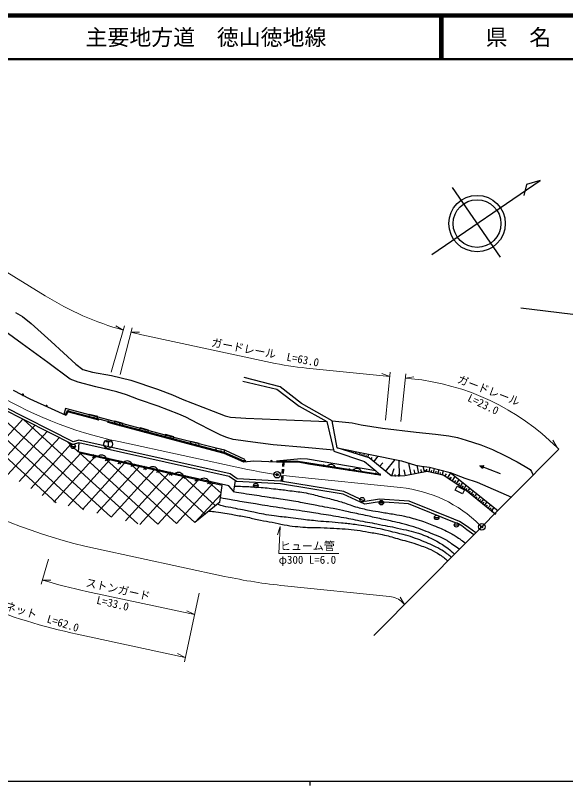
# Model space of a CAD drawing. Units: millimetres, scale not verified. Extents: x 40000 to 680000, y 20000 to 380000.
# Drawn here: x 200697 to 326402, y 204000 to 380000 of the extents above; entities that cross this region are included whole.
import ezdxf
from ezdxf.enums import TextEntityAlignment as Align

# ---------------------------------------------------------------- set-up
doc = ezdxf.new("R2010")
doc.units = ezdxf.units.MM
doc.header["$LTSCALE"] = 1000
doc.header["$PDMODE"] = 32
doc.header["$PDSIZE"] = 500
for name, color, linetype, lineweight in [('M-BGD', 7, 'Continuous', 25), ('M-BGD-EXST', 7, 'Continuous', 25), ('M-BMK', 2, 'Continuous', 13), ('M-BMK-OTRS', 5, 'Continuous', 25), ('M-BMK-SRVR', 3, 'Continuous', 25), ('M-STR-HTXT', 7, 'Continuous', 13), ('M-STR-STRC', 7, 'Continuous', 25), ('M-TTL', 2, 'Continuous', 140), ('M-TTL-BAND', 7, 'Continuous', 25), ('M-TTL-LINE', 7, 'Continuous', 50)]:
    doc.layers.add(name, color=color, linetype=linetype, lineweight=lineweight)
doc.layers.add('M-OTRS', color=6, linetype='Continuous')
doc.layers.add('M-TTL-TXT', color=7, linetype='Continuous')
doc.styles.add('ＭＳ ゴシック', font='')
doc.styles.get('ＭＳ ゴシック').set_extended_font_data('MS Gothic')

msp = doc.modelspace()

# ---------------------------------------------------------------- linework, layer by layer
at = {"layer": 'M-BGD'}
for p, q in [((222480, 265401), (192354, 292882)), ((216261, 267014), (189235, 291666)), ((210042, 268626), (187787, 288926)), ((217580, 288822), (217453, 288339)), ((219515, 288314), (217580, 288822)), ((202371, 287733), (193789, 278324)), ((228700, 263789), (202550, 287642)), ((219388, 287830), (219515, 288314)), ((223385, 287296), (223256, 286813)), ((225317, 286781), (223385, 287296)), ((205146, 286324), (196387, 276722)), ((225188, 286297), (225317, 286781)), ((229182, 285750), (229053, 285267)), ((231115, 285234), (229182, 285750)), ((230986, 284751), (231115, 285234)), ((207922, 284915), (198986, 275119)), ((210697, 283506), (201585, 273516)), ((234980, 284204), (234851, 283720)), ((236912, 283688), (234980, 284204)), ((236783, 283205), (236912, 283688)), ((213473, 282097), (204184, 271914)), ((215072, 280280), (212587, 282547)), ((215224, 282312), (215069, 280239)), ((240778, 282664), (240650, 282180)), ((242711, 282152), (240778, 282664)), ((242583, 281669), (242711, 282152)), ((215552, 279925), (206782, 270311)), ((213391, 281506), (214391, 281506)), ((233242, 263706), (215262, 280107)), ((247964, 272614), (215513, 279934)), ((246578, 281129), (246450, 280646)), ((248511, 280617), (246578, 281129)), ((248384, 280134), (248511, 280617)), ((275044, 280908), (275065, 280977)), ((275521, 280758), (275564, 280896)), ((275998, 280608), (276035, 280728)), ((276475, 280458), (276550, 280697)), ((276952, 280308), (277005, 280479)), ((277429, 280158), (277536, 280499)), ((277906, 280008), (277975, 280230)), ((278382, 279858), (278522, 280301)), ((278859, 279708), (278945, 279981)), ((279336, 279558), (279508, 280103)), ((280290, 279258), (280494, 279905)), ((218920, 279166), (209447, 268780)), ((222287, 278406), (212730, 267929)), ((218276, 278948), (219122, 279483)), ((218966, 278793), (218432, 279638)), ((221203, 278288), (222048, 278822)), ((237480, 263901), (221345, 278619)), ((221893, 278133), (221358, 278978)), ((224129, 277628), (224975, 278162)), ((224819, 277472), (224285, 278318)), ((261760, 276918), (261846, 278120)), ((262059, 276892), (262146, 278116)), ((279813, 279408), (279915, 279732)), ((280767, 279108), (280885, 279483)), ((281244, 278958), (281480, 279707)), ((281929, 278530), (282217, 278999)), ((282564, 278011), (283602, 279281)), ((285266, 275800), (287477, 278502)), ((288467, 274747), (288392, 278319)), ((225655, 277646), (216014, 267078)), ((229022, 276887), (219298, 266226)), ((227056, 276968), (227901, 277502)), ((227745, 276812), (227211, 277658)), ((241718, 264095), (227259, 277284)), ((229982, 276308), (230827, 276842)), ((230672, 276152), (230138, 276997)), ((233598, 275492), (233064, 276337)), ((261645, 275322), (261717, 276320)), ((283915, 276905), (284637, 277788)), ((286682, 274755), (287272, 276448)), ((291121, 275071), (290589, 277702)), ((292869, 275425), (292515, 277172)), ((294150, 275684), (293891, 276965)), ((295198, 275702), (295451, 276745)), ((296225, 275452), (296474, 276479)), ((306845, 277048), (307680, 277128)), ((311510, 275247), (306845, 277048)), ((307410, 276428), (306845, 277048)), ((307680, 277128), (307410, 276428)), ((232390, 276127), (222582, 265375)), ((235758, 275367), (225866, 264523)), ((239125, 274607), (229150, 263672)), ((232909, 275647), (233754, 276182)), ((244069, 266011), (233174, 275950)), ((235835, 274987), (236680, 275521)), ((236525, 274832), (235991, 275677)), ((238761, 274327), (239607, 274861)), ((239451, 274171), (238917, 275017)), ((246420, 267927), (239088, 274616)), ((261516, 273522), (261602, 274724)), ((261814, 273474), (261901, 274698)), ((261944, 275296), (262016, 276294)), ((289806, 274805), (289539, 276120)), ((291995, 275248), (291818, 276122)), ((293509, 275554), (293380, 276195)), ((294676, 275790), (294690, 276319)), ((295711, 275577), (295836, 276091)), ((296730, 275330), (296853, 275835)), ((297236, 275207), (297482, 276218)), ((297734, 275086), (297855, 275584)), ((298231, 274965), (298473, 275960)), ((298845, 274651), (299226, 275235)), ((299430, 274270), (300192, 275439)), ((300496, 273574), (301191, 274641)), ((242493, 273848), (233242, 263706)), ((245860, 273088), (237480, 263901)), ((241688, 273667), (242533, 274201)), ((242378, 273511), (241844, 274357)), ((244614, 273007), (245460, 273541)), ((245304, 272851), (244770, 273696)), ((247705, 270816), (245002, 273282)), ((250903, 273697), (250501, 271253)), ((299963, 273922), (300310, 274455)), ((300983, 273258), (301300, 273744)), ((301469, 272941), (302103, 273913)), ((301913, 272651), (302202, 273095)), ((302356, 272362), (302935, 273250)), ((247406, 268731), (247964, 272614)), ((255132, 272568), (256132, 272568)), ((302775, 272089), (303038, 272493)), ((303194, 271816), (303720, 272623)), ((303597, 271521), (303896, 271887)), ((303984, 271205), (304581, 271935)), ((304371, 270888), (304673, 271258)), ((304758, 270571), (305363, 271311)), ((247679, 270630), (241718, 264095)), ((305145, 270255), (305451, 270629)), ((305532, 269938), (306145, 270687)), ((305919, 269622), (306229, 270001)), ((306306, 269305), (306926, 270064)), ((306693, 268989), (307007, 269372)), ((307080, 268672), (307708, 269440)), ((247406, 268731), (241718, 264095)), ((283803, 268653), (284803, 268653)), ((307468, 268354), (307786, 268743)), ((307857, 268036), (308493, 268813)), ((308250, 267714), (308572, 268108)), ((308644, 267393), (309287, 268179)), ((309440, 266741), (310091, 267537)), ((309042, 267067), (309368, 267465)), ((296443, 265273), (297443, 265273)), ((300945, 263556), (301945, 263556))]:
    msp.add_line(p, q, dxfattribs=at)
for points in [[(200689, 312147), (202295, 311212), (204287, 309566), (208900, 305481), (214469, 300278), (216094, 299059), (218310, 298490), (222679, 297717), (227069, 296640), (233135, 294577), (236611, 293328), (238775, 292322), (245908, 289547), (248591, 288481), (249811, 288206), (253316, 287993), (260785, 287688), (271855, 287210)], [(273430, 280613), (266792, 281286), (259590, 281903), (253828, 282658), (252223, 282861), (250475, 283125), (248971, 283511), (247670, 284080), (245658, 285076), (242407, 286763), (239622, 288226), (238058, 288897), (233302, 290685), (228851, 292230), (226087, 293266), (223892, 293957), (219062, 295085), (215007, 296213), (213239, 296884), (208118, 300694), (202234, 304962), (198271, 307858)], [(252650, 296386), (260454, 294587), (265514, 290716), (271855, 287210), (273471, 280442), (280480, 278076), (283016, 275957)], [(287502, 274726), (286536, 274761), (281506, 278876), (274235, 281162), (273092, 287336), (266063, 291295), (261165, 295095), (252985, 297270)], [(305874, 261740), (304221, 262948), (303005, 263822), (302175, 264327), (300885, 264846), (290679, 268972), (283880, 269458), (280590, 268927), (275730, 271206), (261292, 273559), (251383, 274092), (249782, 275227), (215207, 282930), (213888, 282559), (198002, 290623)], [(305446, 261310), (303869, 262462), (302674, 263322), (301905, 263788), (300660, 264289), (290542, 268380), (283907, 268855), (280503, 268305), (275551, 270628), (261228, 272961), (251178, 273503), (249533, 274667), (215224, 282312), (213825, 281918), (197611, 290149)], [(252961, 278124), (253126, 278482), (248682, 280568), (237501, 283425), (223046, 287258), (212113, 290173), (211724, 288838)], [(252961, 278124), (248467, 280112), (237546, 283002), (222980, 286887), (212502, 289640), (212102, 288663)], [(273092, 287336), (277651, 286926), (279663, 286408), (284601, 285676), (292253, 284761), (296673, 284335), (299722, 283938), (301703, 283511), (303685, 282932), (307068, 281865), (309690, 280768), (312525, 279396), (315330, 277994), (317159, 276896), (318287, 276256), (318622, 275738), (319022, 274972)], [(250501, 271253), (249460, 272481), (215069, 280239)], [(274235, 281162), (288917, 278213), (292105, 277237), (293507, 277014), (295276, 276790), (300052, 275551), (310952, 266851)], [(283989, 275121), (283016, 275957), (267469, 278556), (265883, 278678), (260351, 278138)], [(283989, 275121), (267711, 277682), (265290, 278077), (260351, 278138)], [(300052, 275551), (303349, 274225), (306184, 273356), (314029, 269947)]]:
    msp.add_lwpolyline(points, dxfattribs=at)
msp.add_lwpolyline([(302861, 270709), (301195, 271542), (301617, 272387), (303284, 271554)], close=True, dxfattribs=at)
for centre in [(213891, 281506), (255632, 272568), (279921, 269339), (284303, 268653), (296943, 265273), (301445, 263556)]:
    msp.add_circle(centre, 500, dxfattribs=at)
for centre, start, end in [((220394, 278269), 24.15706, 130.41726), ((226247, 276949), 24.15706, 130.41726), ((232100, 275629), 24.15706, 130.41726), ((272770, 276127), 27.93033, 134.19054), ((278697, 275195), 27.93033, 134.19054), ((237952, 274308), 24.15706, 130.41726), ((243805, 272988), 24.15706, 130.41726)]:
    msp.add_arc(centre, 1250, start, end, dxfattribs=at)
for points, knots in [([(302125, 257968), (301433, 258500), (301238, 258642), (300654, 259052), (299813, 259643), (299353, 260004), (298439, 260475), (297553, 260931), (297003, 261070), (296082, 261450), (295272, 261784), (294828, 261993), (294009, 262304), (293112, 262643), (292607, 262829), (291692, 263117), (290850, 263381), (290370, 263499), (289517, 263726), (288663, 263954), (288183, 264074), (287322, 264275), (286017, 264580), (285279, 264720), (283969, 265007), (282675, 265291), (281952, 265460), (280656, 265738), (279142, 266063), (278290, 266230), (276775, 266551), (275710, 266777), (275118, 266927), (274051, 267141), (272007, 267550), (270855, 267744), (268808, 268136), (267458, 268395), (266708, 268576), (265353, 268807), (263762, 269079), (262864, 269191), (261268, 269437), (259879, 269651), (259101, 269775), (257711, 269986), (255807, 270275), (254735, 270408), (252834, 270717), (251916, 270867), (251623, 270914), (250485, 271110)], [0, 0, 0, 0, 1, 1, 1, 2, 2, 2, 3, 3, 3, 4, 4, 4, 5, 5, 5, 6, 6, 6, 7, 7, 7, 8, 8, 8, 9, 9, 9, 10, 10, 10, 11, 11, 11, 12, 12, 12, 13, 13, 13, 14, 14, 14, 15, 15, 15, 16, 16, 16, 17, 17, 17, 17]), ([(250695, 272432), (251606, 272406), (251839, 272397), (252572, 272369), (254026, 272313), (254841, 272299), (256291, 272186), (257819, 272066), (258671, 271959), (260193, 271790), (261457, 271649), (262164, 271557), (263425, 271393), (264879, 271204), (265703, 271149), (267144, 270875), (268469, 270623), (269188, 270375), (270497, 270052), (271748, 269744), (272458, 269608), (273698, 269259), (274873, 268929), (275525, 268722), (276686, 268345), (277370, 268122), (277732, 267934), (278423, 267735), (279661, 267379), (280362, 267197), (281624, 266942), (282666, 266732), (283259, 266662), (284307, 266485), (285450, 266293), (286091, 266194), (287233, 265997), (288163, 265837), (288691, 265779), (289611, 265571), (291133, 265227), (291966, 264950), (293452, 264473), (294722, 264066), (295418, 263788), (296653, 263284), (298025, 262725), (298802, 262416), (300098, 261699), (300951, 261228), (301396, 260906), (302201, 260358), (302735, 259994), (302911, 259872), (303553, 259405)], [0, 0, 0, 0, 1, 1, 1, 2, 2, 2, 3, 3, 3, 4, 4, 4, 5, 5, 5, 6, 6, 6, 7, 7, 7, 8, 8, 8, 9, 9, 9, 10, 10, 10, 11, 11, 11, 12, 12, 12, 13, 13, 13, 14, 14, 14, 15, 15, 15, 16, 16, 16, 17, 17, 17, 18, 18, 18, 18]), ([(247566, 269845), (249403, 269474), (249884, 269378), (251376, 269111), (253015, 268818), (253939, 268690), (255583, 268425), (257725, 268081), (258924, 267878), (261070, 267557), (263086, 267255), (264222, 267132), (266237, 266825), (267883, 266575), (268801, 266409), (270444, 266139), (272284, 265837), (273318, 265688), (275154, 265362), (276837, 265063), (277774, 264864), (279452, 264539), (281185, 264203), (282156, 264013), (283888, 263670), (285764, 263298), (286826, 263143), (288689, 262710), (290563, 262274), (291638, 262090), (293445, 261429), (294864, 260911), (295646, 260565), (296966, 259829), (298017, 259242), (298624, 258925), (299572, 258183), (300177, 257709), (300396, 257525), (301056, 256892)], [0, 0, 0, 0, 1, 1, 1, 2, 2, 2, 3, 3, 3, 4, 4, 4, 5, 5, 5, 6, 6, 6, 7, 7, 7, 8, 8, 8, 9, 9, 9, 10, 10, 10, 11, 11, 11, 12, 12, 12, 13, 13, 13, 13]), ([(300327, 256158), (299853, 256564), (299711, 256676), (299298, 256984), (298690, 257436), (298324, 257654), (297672, 258040), (297009, 258433), (296622, 258628), (295924, 258955), (295208, 259290), (294786, 259429), (294054, 259727), (293302, 260033), (292890, 260230), (292124, 260499), (291221, 260817), (290709, 260978), (289787, 261231), (289109, 261417), (288720, 261485), (288039, 261658), (287195, 261872), (286731, 262023), (285884, 262227), (284898, 262465), (284339, 262572), (283344, 262776), (282449, 262959), (281948, 263067), (281048, 263223), (279996, 263405), (279403, 263488), (278345, 263629), (277109, 263794), (276415, 263870), (275174, 263995), (274064, 264106), (273441, 264146), (272329, 264239), (271353, 264320), (270805, 264351), (269829, 264442), (268318, 264583), (267475, 264689), (265968, 264869), (265014, 264983), (264483, 265076), (263529, 265194), (262086, 265373), (261269, 265411), (259830, 265621), (257987, 265890), (256964, 266100), (255136, 266454), (253957, 266682), (253304, 266846), (252128, 267084), (251272, 267258), (250788, 267335), (249933, 267511), (249024, 267698), (248493, 267735), (247616, 268039), (247331, 268138), (247225, 268170), (246892, 268312)], [0, 0, 0, 0, 1, 1, 1, 2, 2, 2, 3, 3, 3, 4, 4, 4, 5, 5, 5, 6, 6, 6, 7, 7, 7, 8, 8, 8, 9, 9, 9, 10, 10, 10, 11, 11, 11, 12, 12, 12, 13, 13, 13, 14, 14, 14, 15, 15, 15, 16, 16, 16, 17, 17, 17, 18, 18, 18, 19, 19, 19, 20, 20, 20, 21, 21, 21, 22, 22, 22, 22]), ([(244919, 266704), (245670, 266664), (245883, 266637), (246498, 266576), (248132, 266413), (249026, 266165), (250644, 265885), (251861, 265674), (252544, 265562), (253754, 265316), (254916, 265080), (255558, 264901), (256721, 264666), (257742, 264459), (258321, 264381), (259342, 264178), (260425, 263963), (261019, 263779), (262106, 263589), (263085, 263417), (263639, 263356), (264626, 263243), (265538, 263139), (266048, 263069), (266964, 263020), (268303, 262947), (269057, 263001), (270398, 262959), (271590, 262921), (272256, 262882), (273447, 262816), (274455, 262761), (275021, 262735), (276028, 262654), (277117, 262565), (277729, 262515), (278812, 262369), (279826, 262233), (280385, 262098), (281393, 261922), (282616, 261709), (283313, 261649), (284523, 261373), (285893, 261061), (286645, 260818), (287998, 260438), (289686, 259965), (290647, 259743), (292307, 259178), (293603, 258738), (294348, 258520), (295579, 257918), (296428, 257503), (296902, 257259), (297692, 256740), (298119, 256459), (298355, 256293), (298749, 255967), (299046, 255722), (299147, 255633), (299486, 255312)], [0, 0, 0, 0, 1, 1, 1, 2, 2, 2, 3, 3, 3, 4, 4, 4, 5, 5, 5, 6, 6, 6, 7, 7, 7, 8, 8, 8, 9, 9, 9, 10, 10, 10, 11, 11, 11, 12, 12, 12, 13, 13, 13, 14, 14, 14, 15, 15, 15, 16, 16, 16, 17, 17, 17, 18, 18, 18, 19, 19, 19, 20, 20, 20, 20])]:
    msp.add_open_spline(points, degree=3, knots=knots, dxfattribs=at)
at = {"layer": 'M-BGD-EXST'}
for p, q in [((221348, 282640), (222448, 282640)), ((221898, 282640), (221898, 281390))]:
    msp.add_line(p, q, dxfattribs=at)
msp.add_circle((221898, 282040), 1000, dxfattribs=at)
at = {"layer": 'M-BMK'}
for p, q in [((224293, 282597), (253749, 276259)), ((264714, 274530), (288701, 272102)), ((306826, 263534), (307244, 263119))]:
    msp.add_line(p, q, dxfattribs=at)
for centre, radius, start, end in [((244276, 375471), 95000, 238.3086, 257.85714), ((274784, 374021), 100000, 257.85714, 264.22051), ((285680, 242254), 30000, 45.18058, 84.22057)]:
    msp.add_arc(centre, radius, start, end, dxfattribs=at)
at = {"layer": 'M-BMK-OTRS'}
for p, q in [((316205, 313203), (385649, 304399)), ((324866, 280853), (282573, 238293))]:
    msp.add_line(p, q, dxfattribs=at)
at = {"layer": 'M-BMK-SRVR'}
msp.add_line((300519, 340673), (311416, 324758), dxfattribs=at)
msp.add_lwpolyline([(295824, 325345), (320578, 342294), (317440, 341346), (316856, 338883)], dxfattribs=at)
for centre, radius in [((306166, 332426), 6451), ((306166, 332426), 5458), ((260505, 275046), 750), ((307244, 263119), 750)]:
    msp.add_circle(centre, radius, dxfattribs=at)
for p in [(260505, 275046), (307244, 263119)]:
    msp.add_point(p, dxfattribs=at)
at = {"layer": 'M-OTRS'}
msp.add_point((307244, 263119), dxfattribs=at)
at = {"layer": 'M-STR-HTXT'}
for p, q in [((182200, 331530), (207502, 315909)), ((222610, 298461), (225589, 309050)), ((225319, 308087), (223625, 309083)), ((224646, 297917), (227346, 308580)), ((227100, 307611), (229065, 307630)), ((229552, 307037), (259007, 300699)), ((267231, 299403), (286241, 297479)), ((286241, 297479), (284401, 298167)), ((285234, 287529), (286342, 298473)), ((288761, 287172), (289869, 298116)), ((289768, 297122), (291709, 297428)), ((289768, 297122), (291219, 296975)), ((324448, 281268), (323453, 282962)), ((324448, 281268), (324866, 280853)), ((261172, 263199), (260575, 261328)), ((219034, 258156), (248490, 251818)), ((208288, 255764), (206561, 250018)), ((206849, 250975), (208812, 250907)), ((216931, 248380), (241607, 243070)), ((262196, 249657), (286184, 247229)), ((242659, 247958), (239293, 232316)), ((289622, 245386), (288627, 247080)), ((289204, 245801), (289622, 245386)), ((241607, 243070), (239855, 243959)), ((214827, 238603), (239503, 233294)), ((239503, 233294), (237751, 234182))]:
    msp.add_line(p, q, dxfattribs=at)
msp.add_lwpolyline([(261172, 263199), (260852, 257022), (274602, 257022)], dxfattribs=at)
for centre, radius, start, end in [((244276, 375471), 70000, 238.3086, 254.28654), ((244276, 375471), 70000, 255.796, 257.85714), ((274784, 374021), 75000, 257.85714, 264.22051), ((285680, 242254), 55000, 45.18058, 84.22057), ((244276, 375471), 120000, 238.3086, 257.85714), ((244276, 375471), 140000, 238.3086, 257.85714), ((274784, 374021), 125000, 257.85714, 264.22051), ((244276, 375471), 130000, 253.26734, 257.85714), ((285680, 242254), 5000, 45.18058, 84.22057)]:
    msp.add_arc(centre, radius, start, end, dxfattribs=at)
at = {"layer": 'M-STR-STRC'}
for points in [[(219549, 287581), (212620, 289402), (212287, 288588), (208954, 290070), (204076, 292272), (200265, 294253)], [(283958, 274924), (267679, 277485), (265272, 277878), (260348, 277938), (255156, 278124), (252880, 277941), (248401, 279923), (237494, 282808), (223784, 286468), (221876, 286970)], [(310214, 266108), (303400, 271682), (298441, 274914), (294763, 275808), (289641, 274771), (287502, 274726)]]:
    msp.add_lwpolyline(points, dxfattribs=at)
for centre in [(202392, 293274), (207808, 290711), (212808, 289469), (218611, 287944), (224481, 286399), (230278, 284851), (236075, 283304), (241874, 281766), (247675, 280231), (253191, 278079), (259195, 278092), (271134, 277055), (277061, 276123), (282988, 275190), (288372, 274857), (294258, 275821), (299946, 274068), (304867, 270627), (309511, 266828)]:
    msp.add_circle(centre, 100, dxfattribs=at)
for centre, radius, start, end in [((202392, 293274), 188, 295.65567, 189.39547), ((202392, 293274), 150, 283.93519, 201.11595), ((202392, 293274), 112, 242.5256, 242.52553), ((207808, 290711), 188, 298.84119, 192.58098), ((207808, 290711), 150, 287.12071, 204.30146), ((207808, 290711), 112, 245.71113, 245.71104), ((212808, 289469), 188, 308.40879, 202.14858), ((212808, 289469), 150, 296.68831, 213.86906), ((212808, 289469), 112, 255.27873, 255.27864), ((218611, 287944), 188, 308.40879, 202.14858), ((218611, 287944), 150, 296.68831, 213.86906), ((218611, 287944), 112, 255.27873, 255.27864), ((219588, 287726), 150, 255.27869, 75.27869), ((221914, 287115), 150, 75.27869, 255.27869), ((224481, 286399), 188, 308.18327, 201.92306), ((224481, 286399), 150, 296.46279, 213.64354), ((224481, 286399), 112, 255.05323, 255.0531), ((230278, 284851), 188, 308.18327, 201.92306), ((230278, 284851), 150, 296.46279, 213.64354), ((230278, 284851), 112, 255.05323, 255.0531), ((236075, 283304), 188, 308.18327, 201.92306), ((236075, 283304), 150, 296.46279, 213.64354), ((236075, 283304), 112, 255.05323, 255.0531), ((241874, 281766), 188, 308.30949, 202.04929), ((241874, 281766), 150, 296.58901, 213.76977), ((241874, 281766), 112, 255.17944, 255.17934), ((247675, 280231), 188, 308.30949, 202.04929), ((247675, 280231), 150, 296.58901, 213.76977), ((247675, 280231), 112, 255.17944, 255.17934), ((253191, 278079), 188, 327.72436, 221.46415), ((253191, 278079), 150, 316.00388, 233.18463), ((253191, 278079), 112, 274.59428, 274.59423), ((259195, 278092), 188, 321.08469, 214.82449), ((259195, 278092), 150, 309.36421, 226.54497), ((259195, 278092), 112, 267.95465, 267.95454), ((271134, 277055), 188, 314.19054, 207.93033), ((271134, 277055), 150, 302.47006, 219.65081), ((271134, 277055), 112, 261.06047, 261.0604), ((277061, 276123), 188, 314.19054, 207.93033), ((277061, 276123), 150, 302.47006, 219.65081), ((277061, 276123), 112, 261.06047, 261.0604), ((282988, 275190), 188, 314.19054, 207.93033), ((282988, 275190), 150, 302.47006, 219.65081), ((282988, 275190), 112, 261.06047, 261.0604), ((283982, 275072), 150, 261.06043, 81.06043), ((287499, 274876), 150, 91.21331, 271.21331), ((288372, 274857), 188, 324.34341, 218.08321), ((288372, 274857), 150, 312.62293, 229.80369), ((288372, 274857), 112, 271.21336, 271.21326), ((294258, 275821), 188, 334.57115, 228.31094), ((294258, 275821), 150, 322.85067, 240.03142), ((294258, 275821), 112, 281.4411, 281.44099), ((299946, 274068), 188, 290.04025, 183.78005), ((299946, 274068), 150, 278.31977, 195.50053), ((299946, 274068), 112, 236.91019, 236.91012), ((304867, 270627), 188, 283.84485, 177.58464), ((304867, 270627), 150, 272.12437, 189.30512), ((304867, 270627), 112, 230.71476, 230.71473), ((309511, 266828), 188, 283.84485, 177.58464), ((309511, 266828), 150, 272.12437, 189.30512), ((309511, 266828), 112, 230.71476, 230.71473), ((310309, 266224), 150, 230.71474, 50.71474)]:
    msp.add_arc(centre, radius, start, end, dxfattribs=at)
at = {"layer": 'M-TTL'}
msp.add_line((680000, 380000), (40000, 380000), dxfattribs=at)
msp.add_line((680000, 380000), (40000, 380000), dxfattribs=at)
at = {"layer": 'M-TTL-BAND'}
for p, q in [((40000, 205000), (579000, 205000)), ((40000, 205000), (579000, 205000)), ((268000, 205000), (268000, 204000)), ((268000, 205000), (268000, 204000))]:
    msp.add_line(p, q, dxfattribs=at)
at = {"layer": 'M-TTL-LINE'}
for p, q in [((297750, 380000), (297750, 370000)), ((297750, 380000), (297750, 370000)), ((298250, 380000), (298250, 370000)), ((298250, 380000), (298250, 370000)), ((40000, 370000), (680000, 370000)), ((40000, 370000), (680000, 370000))]:
    msp.add_line(p, q, dxfattribs=at)

# ---------------------------------------------------------------- texts
at = {"layer": 'M-STR-HTXT', "style": 'ＭＳ ゴシック'}
for s, rotation, p in [('ガードレール\u3000L=63.0', 349.192, (257505, 301534)), ('ガードレール', 339.014, (308309, 292931)), ('ストンガード', 347.55, (223838, 247405)), ('ロックネット\u3000L=62.0', 342.719, (202779, 242286))]:
    msp.add_text(s, height=1833, rotation=rotation, dxfattribs=at).set_placement(p, align=Align.BOTTOM_CENTER)
for s, rotation, p in [('L=23.0', 334.064, (307997, 291976)), ('L=33.0', 346.935, (223153, 246529))]:
    msp.add_text(s, height=1833, rotation=rotation, dxfattribs=at).set_placement(p, align=Align.TOP_CENTER)
msp.add_text('ヒューム管', height=1833, dxfattribs=at).set_placement((261152, 257272), align=Align.BOTTOM_LEFT)
msp.add_text('φ300 L=6.0', height=1833, dxfattribs=at).set_placement((260852, 256522), align=Align.TOP_LEFT)
at = {"layer": 'M-TTL-TXT', "style": 'ＭＳ ゴシック'}
msp.add_text('主要地方道\u3000徳山徳地線', height=3666, dxfattribs=at).set_placement((216734, 375000), align=Align.MIDDLE_LEFT)
msp.add_text('県\u3000名', height=3666, dxfattribs=at).set_placement((315625, 375000), align=Align.MIDDLE_CENTER)
msp.add_text('県\u3000名', height=3666, dxfattribs=at).set_placement((315625, 375000), align=Align.MIDDLE_CENTER)

doc.saveas('drawing.dxf')
